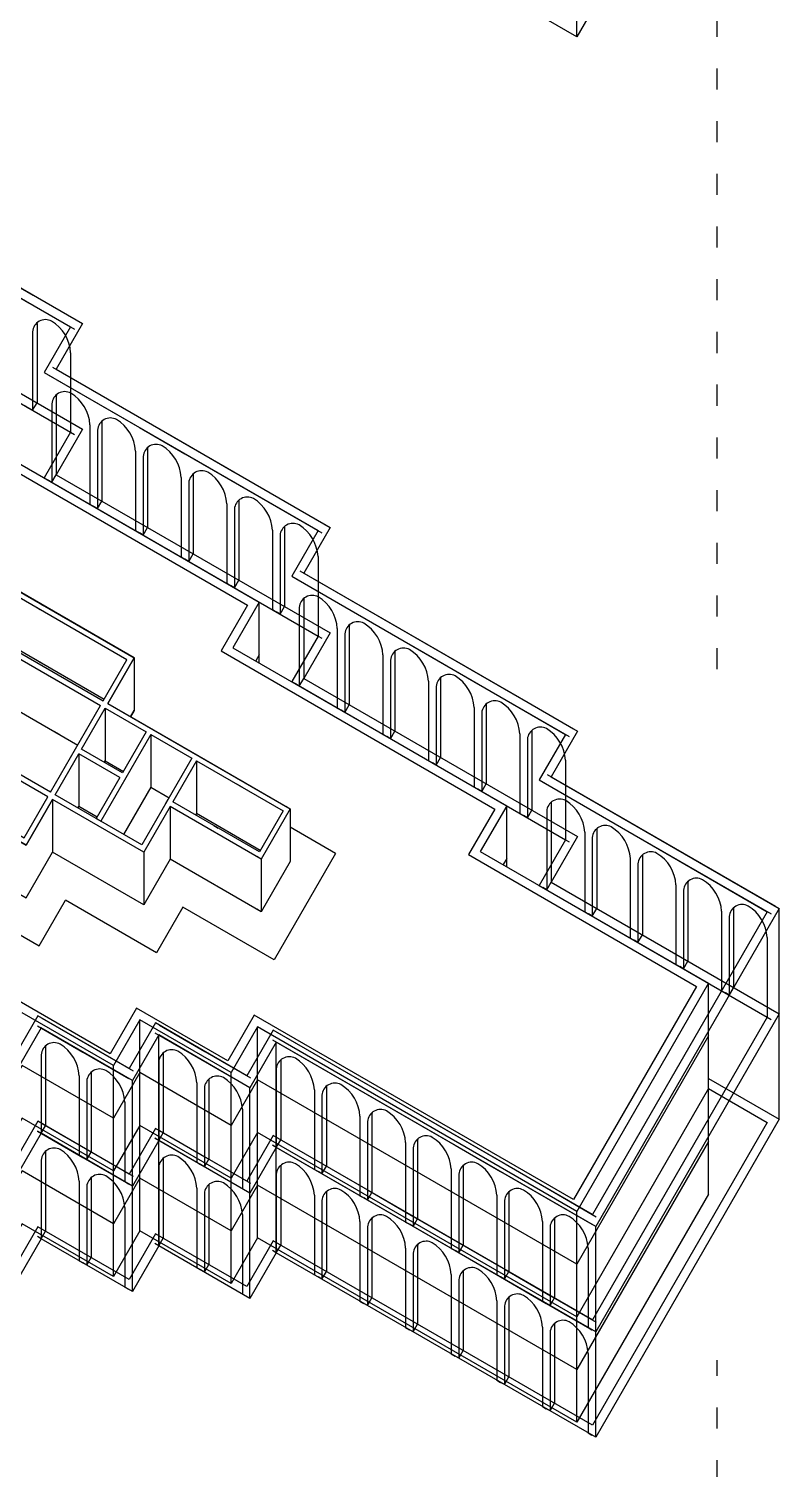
# Model space of a CAD drawing. Header units: metres. Extents: x 1950 to 2882, y 2050 to 2715.
# Drawn here: x 2695.8 to 2738.6, y 2235.5 to 2317.5 of the extents above; entities that cross this region are included whole.
import ezdxf

# ---------------------------------------------------------------- set-up
doc = ezdxf.new("R2010")
doc.units = ezdxf.units.M
doc.linetypes.add('ACAD_ISO03W100', pattern=[30, 12, -18])
for name, color, linetype in [('BACK 1', 250, 'Continuous'), ('BRICK WALLS', 250, 'Continuous'), ('CONTEXT', 250, 'Continuous'), ('OUTLINE', 250, 'Continuous'), ('PILARS', 250, 'Continuous')]:
    doc.layers.add(name, color=color, linetype=linetype)
doc.layers.add('DOUBLE SKIN FACADE', color=250, linetype='Continuous', transparency=0.5)
doc.layers.add('lineass', color=250, linetype='ACAD_ISO03W100', transparency=0.5)

msp = doc.modelspace()

# ---------------------------------------------------------------- linework, layer by layer
at = {"layer": 'BACK 1'}
for points in [[(2641.136, 2327.171), (2651.788, 2321.021), (2650.288, 2318.423), (2671.073, 2306.423), (2669.573, 2303.825), (2687.759, 2293.325), (2686.259, 2290.727), (2701.848, 2281.727), (2700.348, 2279.129), (2710.74, 2273.129), (2709.09, 2270.271), (2703.894, 2273.271), (2702.394, 2270.673), (2697.198, 2273.673), (2695.698, 2271.075), (2661.663, 2290.725), (2663.163, 2293.323), (2660.565, 2294.823)], [(2701.848, 2278.727), (2701.647, 2278.379)], [(2684.046, 2272.493), (2696.43, 2265.343), (2697.93, 2267.941)], [(2713.322, 2270.601), (2710.74, 2272.092)], [(2713.322, 2270.601), (2709.822, 2264.539), (2704.626, 2267.539)], [(2704.626, 2267.539), (2703.126, 2264.941), (2697.93, 2267.941)]]:
    msp.add_lwpolyline(points, dxfattribs=at)
at = {"layer": 'BRICK WALLS'}
for p, q in [((2701.848, 2281.727), (2701.848, 2278.727)), ((2700.198, 2278.869), (2700.198, 2275.869)), ((2702.796, 2277.369), (2702.796, 2274.369)), ((2698.698, 2276.271), (2698.698, 2273.271)), ((2697.198, 2273.673), (2697.198, 2270.673)), ((2702.394, 2270.673), (2702.394, 2267.673)), ((2709.09, 2270.271), (2709.09, 2267.271))]:
    msp.add_line(p, q, dxfattribs=at)
for points in [[(2700.348, 2279.129), (2701.848, 2281.727), (2691.196, 2287.877)], [(2689.546, 2285.019), (2699.938, 2279.019)], [(2700.139, 2279.367), (2691.306, 2284.467), (2691.255, 2284.379)], [(2689.546, 2282.019), (2698.639, 2276.769)], [(2697.088, 2274.083), (2686.696, 2280.083)], [(2697.088, 2274.083), (2699.938, 2279.019)], [(2698.848, 2276.531), (2700.198, 2278.869), (2702.536, 2277.519)], [(2700.348, 2279.129), (2705.544, 2276.129)], [(2701.647, 2278.379), (2701.848, 2278.727)], [(2685.046, 2277.225), (2695.698, 2271.075), (2697.198, 2273.673)], [(2702.796, 2277.369), (2705.134, 2276.019), (2702.284, 2271.083), (2697.348, 2273.933), (2698.698, 2276.271)], [(2702.796, 2277.369), (2699.946, 2272.433)], [(2702.536, 2277.519), (2701.186, 2275.181)], [(2701.036, 2274.921), (2698.698, 2276.271)], [(2701.186, 2275.181), (2698.848, 2276.531)], [(2700.147, 2275.781), (2700.198, 2275.869), (2701.237, 2275.269)], [(2705.544, 2276.129), (2710.74, 2273.129), (2709.09, 2270.271), (2703.894, 2273.271)], [(2705.394, 2275.869), (2710.33, 2273.019), (2708.98, 2270.681), (2704.044, 2273.531)], [(2705.394, 2275.869), (2704.044, 2273.531)], [(2705.394, 2275.869), (2705.394, 2272.869)], [(2701.036, 2274.921), (2699.686, 2272.583)], [(2685.046, 2274.225), (2695.698, 2268.075), (2697.198, 2270.673)], [(2702.796, 2274.369), (2701.245, 2271.683)], [(2702.796, 2274.369), (2703.835, 2273.769)], [(2703.894, 2273.271), (2702.394, 2270.673), (2697.198, 2273.673)], [(2698.647, 2273.183), (2698.698, 2273.271)], [(2699.737, 2272.671), (2698.698, 2273.271)], [(2703.894, 2273.271), (2703.894, 2270.271)], [(2710.74, 2273.129), (2710.74, 2270.129), (2709.09, 2267.271), (2703.894, 2270.271)], [(2705.394, 2272.869), (2705.343, 2272.781)], [(2709.031, 2270.769), (2705.394, 2272.869)], [(2703.894, 2270.271), (2702.394, 2267.673), (2697.198, 2270.673)]]:
    msp.add_lwpolyline(points, dxfattribs=at)
for points in [[(2700.088, 2279.279), (2701.438, 2281.617), (2691.306, 2287.467), (2689.956, 2285.129)], [(2696.938, 2273.823), (2686.806, 2279.673), (2685.456, 2277.335), (2695.588, 2271.485)]]:
    msp.add_lwpolyline(points, close=True, dxfattribs=at)
at = {"layer": 'CONTEXT'}
for points in [[(2734.552, 2330.065), (2727.052, 2317.074), (2708.865, 2327.574), (2707.365, 2324.976), (2702.169, 2327.976), (2700.669, 2325.378), (2695.473, 2328.378), (2693.973, 2325.78), (2652.404, 2349.78)], [(2727.052, 2317.074), (2727.052, 2320.074), (2727.052, 2323.074), (2727.052, 2326.074)]]:
    msp.add_lwpolyline(points, dxfattribs=at)
at = {"layer": 'DOUBLE SKIN FACADE'}
for p, q in [((2693.252, 2303.447), (2695.85, 2301.947)), ((2693.502, 2303.88), (2696.1, 2302.38)), ((2695.85, 2301.947), (2698.448, 2300.447)), ((2696.1, 2302.38), (2698.698, 2300.88)), ((2696.066, 2300.297), (2696.066, 2295.822)), ((2696.316, 2300.73), (2696.316, 2296.255)), ((2698.231, 2299.097), (2698.231, 2294.572)), ((2696.948, 2297.849), (2699.546, 2296.349)), ((2697.198, 2298.282), (2699.796, 2296.782)), ((2699.796, 2296.782), (2702.394, 2295.282)), ((2695.633, 2296.072), (2695.85, 2295.947)), ((2696.066, 2295.822), (2695.85, 2295.947)), ((2696.066, 2295.822), (2696.316, 2296.255)), ((2697.164, 2296.199), (2697.164, 2291.724)), ((2697.414, 2296.632), (2697.414, 2292.157)), ((2699.546, 2296.349), (2702.144, 2294.849)), ((2700.013, 2295.132), (2700.013, 2290.657)), ((2702.394, 2295.282), (2704.992, 2293.782)), ((2698.231, 2294.572), (2698.448, 2294.447)), ((2699.33, 2294.999), (2699.33, 2290.474)), ((2699.763, 2294.699), (2699.763, 2290.224)), ((2702.144, 2294.849), (2704.742, 2293.349)), ((2701.928, 2293.499), (2701.928, 2288.974)), ((2702.611, 2293.632), (2702.611, 2289.157)), ((2704.992, 2293.782), (2707.59, 2292.282)), ((2702.361, 2293.199), (2702.361, 2288.724)), ((2704.742, 2293.349), (2707.34, 2291.849)), ((2697.164, 2291.724), (2696.948, 2291.849)), ((2697.164, 2291.724), (2697.414, 2292.157)), ((2704.526, 2291.999), (2704.526, 2287.474)), ((2705.209, 2292.132), (2705.209, 2287.657)), ((2707.34, 2291.849), (2709.938, 2290.349)), ((2707.59, 2292.282), (2710.188, 2290.782)), ((2704.959, 2291.699), (2704.959, 2287.224)), ((2699.33, 2290.474), (2699.546, 2290.349)), ((2699.763, 2290.224), (2699.546, 2290.349)), ((2699.763, 2290.224), (2700.013, 2290.657)), ((2707.124, 2290.499), (2707.124, 2285.974)), ((2707.557, 2290.199), (2707.557, 2285.724)), ((2707.807, 2290.632), (2707.807, 2286.157)), ((2709.938, 2290.349), (2712.536, 2288.849)), ((2710.188, 2290.782), (2712.786, 2289.282)), ((2701.928, 2288.974), (2702.144, 2288.849)), ((2702.361, 2288.724), (2702.144, 2288.849)), ((2702.361, 2288.724), (2702.611, 2289.157)), ((2709.722, 2288.999), (2709.722, 2284.474)), ((2710.155, 2288.699), (2710.155, 2284.224)), ((2710.405, 2289.132), (2710.405, 2284.657)), ((2704.526, 2287.474), (2704.742, 2287.349)), ((2704.959, 2287.224), (2704.742, 2287.349)), ((2704.959, 2287.224), (2705.209, 2287.657)), ((2712.32, 2287.499), (2712.32, 2282.974)), ((2707.557, 2285.724), (2707.807, 2286.157)), ((2711.036, 2286.251), (2713.634, 2284.751)), ((2711.286, 2286.684), (2713.884, 2285.184)), ((2707.124, 2285.974), (2707.34, 2285.849)), ((2707.557, 2285.724), (2707.34, 2285.849)), ((2709.722, 2284.474), (2709.938, 2284.349)), ((2710.155, 2284.224), (2710.405, 2284.657)), ((2711.253, 2284.601), (2711.253, 2280.126)), ((2711.503, 2285.034), (2711.503, 2280.559)), ((2713.634, 2284.751), (2716.233, 2283.251)), ((2713.884, 2285.184), (2716.483, 2283.684)), ((2710.155, 2284.224), (2709.938, 2284.349)), ((2716.483, 2283.684), (2719.081, 2282.184)), ((2712.32, 2282.974), (2712.536, 2282.849)), ((2713.418, 2283.401), (2713.418, 2278.876)), ((2713.851, 2283.101), (2713.851, 2278.626)), ((2714.101, 2283.534), (2714.101, 2279.059)), ((2716.233, 2283.251), (2718.831, 2281.751)), ((2716.699, 2282.034), (2716.699, 2277.559)), ((2719.081, 2282.184), (2721.679, 2280.684)), ((2716.016, 2281.901), (2716.016, 2277.376)), ((2716.449, 2281.601), (2716.449, 2277.126)), ((2718.831, 2281.751), (2721.429, 2280.251)), ((2711.253, 2280.126), (2711.503, 2280.559)), ((2718.614, 2280.401), (2718.614, 2275.876)), ((2719.297, 2280.534), (2719.297, 2276.059)), ((2721.679, 2280.684), (2724.277, 2279.184)), ((2711.253, 2280.126), (2711.036, 2280.251)), ((2719.047, 2280.101), (2719.047, 2275.626)), ((2721.429, 2280.251), (2724.027, 2278.751)), ((2713.418, 2278.876), (2713.634, 2278.751)), ((2713.851, 2278.626), (2713.634, 2278.751)), ((2713.851, 2278.626), (2714.101, 2279.059)), ((2721.212, 2278.901), (2721.212, 2274.376)), ((2721.895, 2279.034), (2721.895, 2274.559)), ((2724.027, 2278.751), (2726.625, 2277.251)), ((2724.277, 2279.184), (2726.875, 2277.684)), ((2721.645, 2278.601), (2721.645, 2274.126)), ((2716.016, 2277.376), (2716.233, 2277.251)), ((2716.449, 2277.126), (2716.233, 2277.251)), ((2716.449, 2277.126), (2716.699, 2277.559)), ((2723.81, 2277.401), (2723.81, 2272.876)), ((2724.243, 2277.101), (2724.243, 2272.626)), ((2724.493, 2277.534), (2724.493, 2273.059)), ((2718.614, 2275.876), (2718.831, 2275.751)), ((2719.047, 2275.626), (2718.831, 2275.751)), ((2719.047, 2275.626), (2719.297, 2276.059)), ((2726.408, 2275.901), (2726.408, 2271.376)), ((2721.645, 2274.126), (2721.895, 2274.559)), ((2725.125, 2274.653), (2727.723, 2273.153)), ((2725.375, 2275.086), (2727.973, 2273.586)), ((2721.212, 2274.376), (2721.429, 2274.251)), ((2721.645, 2274.126), (2721.429, 2274.251)), ((2724.243, 2272.626), (2724.493, 2273.059)), ((2725.341, 2273.003), (2725.341, 2268.528)), ((2725.591, 2273.436), (2725.591, 2268.961)), ((2727.723, 2273.153), (2730.321, 2271.653)), ((2727.973, 2273.586), (2730.571, 2272.086)), ((2723.81, 2272.876), (2724.027, 2272.751)), ((2724.243, 2272.626), (2724.027, 2272.751)), ((2726.408, 2271.376), (2726.625, 2271.251)), ((2727.506, 2271.803), (2727.506, 2267.278)), ((2727.939, 2271.503), (2727.939, 2267.028)), ((2728.189, 2271.936), (2728.189, 2267.461)), ((2730.321, 2271.653), (2732.919, 2270.153)), ((2730.571, 2272.086), (2733.169, 2270.586)), ((2733.169, 2270.586), (2735.767, 2269.086)), ((2730.104, 2270.303), (2730.104, 2265.778)), ((2730.538, 2270.003), (2730.538, 2265.528)), ((2730.788, 2270.436), (2730.788, 2265.961)), ((2732.919, 2270.153), (2735.517, 2268.653)), ((2725.341, 2268.528), (2725.591, 2268.961)), ((2733.386, 2268.936), (2733.386, 2264.461)), ((2735.767, 2269.086), (2738.365, 2267.586)), ((2725.341, 2268.528), (2725.125, 2268.653)), ((2732.703, 2268.803), (2732.703, 2264.278)), ((2733.136, 2268.503), (2733.136, 2264.028)), ((2735.517, 2268.653), (2738.115, 2267.153)), ((2727.506, 2267.278), (2727.723, 2267.153)), ((2727.939, 2267.028), (2728.189, 2267.461)), ((2735.301, 2267.303), (2735.301, 2262.778)), ((2735.984, 2267.436), (2735.984, 2262.961)), ((2738.582, 2261.461), (2738.582, 2267.461)), ((2727.939, 2267.028), (2727.723, 2267.153)), ((2735.734, 2267.003), (2735.734, 2262.528)), ((2730.104, 2265.778), (2730.321, 2265.653)), ((2730.538, 2265.528), (2730.321, 2265.653)), ((2730.538, 2265.528), (2730.788, 2265.961)), ((2737.899, 2265.803), (2737.899, 2261.278)), ((2732.703, 2264.278), (2732.919, 2264.153)), ((2733.136, 2264.028), (2732.919, 2264.153)), ((2733.136, 2264.028), (2733.386, 2264.461)), ((2735.301, 2262.778), (2735.517, 2262.653)), ((2735.734, 2262.528), (2735.517, 2262.653)), ((2735.734, 2262.528), (2735.984, 2262.961)), ((2738.582, 2255.461), (2738.582, 2261.461)), ((2696.336, 2260.79), (2698.934, 2259.29)), ((2696.586, 2261.223), (2699.184, 2259.723)), ((2703.283, 2260.821), (2705.881, 2259.321)), ((2737.899, 2261.278), (2738.115, 2261.153)), ((2703.033, 2260.388), (2705.631, 2258.888)), ((2703.249, 2254.263), (2703.249, 2260.263)), ((2709.729, 2259.986), (2712.327, 2258.486)), ((2709.945, 2253.861), (2709.945, 2259.861)), ((2709.979, 2260.419), (2712.577, 2258.919)), ((2696.553, 2259.14), (2696.553, 2254.665)), ((2696.803, 2259.573), (2696.803, 2255.098)), ((2698.934, 2259.29), (2701.533, 2257.79)), ((2699.184, 2259.723), (2701.783, 2258.223)), ((2703.499, 2259.171), (2703.499, 2254.696)), ((2705.881, 2259.321), (2708.479, 2257.821)), ((2703.249, 2258.738), (2703.249, 2254.263)), ((2705.631, 2258.888), (2708.229, 2257.388)), ((2709.945, 2258.336), (2709.945, 2253.861)), ((2710.195, 2258.769), (2710.195, 2254.294)), ((2712.327, 2258.486), (2714.925, 2256.986)), ((2712.577, 2258.919), (2715.175, 2257.419)), ((2698.718, 2257.94), (2698.718, 2253.415)), ((2699.151, 2257.64), (2699.151, 2253.165)), ((2699.401, 2258.073), (2699.401, 2253.598)), ((2701.749, 2251.665), (2701.749, 2257.665)), ((2705.414, 2257.538), (2705.414, 2253.013)), ((2706.097, 2257.671), (2706.097, 2253.196)), ((2715.175, 2257.419), (2717.773, 2255.919)), ((2705.847, 2257.238), (2705.847, 2252.763)), ((2708.445, 2251.263), (2708.445, 2257.263)), ((2712.11, 2257.136), (2712.11, 2252.611)), ((2712.543, 2256.836), (2712.543, 2252.361)), ((2712.793, 2257.269), (2712.793, 2252.794)), ((2714.925, 2256.986), (2717.523, 2255.486)), ((2701.316, 2256.44), (2701.316, 2251.915)), ((2708.012, 2256.038), (2708.012, 2251.513)), ((2715.391, 2255.769), (2715.391, 2251.294)), ((2717.773, 2255.919), (2720.371, 2254.419)), ((2696.553, 2254.665), (2696.803, 2255.098)), ((2696.586, 2255.223), (2699.184, 2253.723)), ((2714.708, 2255.636), (2714.708, 2251.111)), ((2715.141, 2255.336), (2715.141, 2250.861)), ((2717.523, 2255.486), (2720.121, 2253.986)), ((2696.336, 2254.79), (2698.934, 2253.29)), ((2696.553, 2254.665), (2696.336, 2254.79)), ((2703.033, 2254.388), (2705.631, 2252.888)), ((2703.249, 2254.263), (2703.033, 2254.388)), ((2703.249, 2254.263), (2703.499, 2254.696)), ((2703.249, 2248.263), (2703.249, 2254.263)), ((2703.283, 2254.821), (2705.881, 2253.321)), ((2709.945, 2253.861), (2710.195, 2254.294)), ((2709.979, 2254.419), (2712.577, 2252.919)), ((2717.306, 2254.136), (2717.306, 2249.611)), ((2717.989, 2254.269), (2717.989, 2249.794)), ((2720.371, 2254.419), (2722.969, 2252.919)), ((2696.803, 2253.573), (2696.803, 2249.098)), ((2698.718, 2253.415), (2698.934, 2253.29)), ((2698.934, 2253.29), (2701.533, 2251.79)), ((2699.151, 2253.165), (2698.934, 2253.29)), ((2699.151, 2253.165), (2699.401, 2253.598)), ((2699.184, 2253.723), (2701.783, 2252.223)), ((2705.881, 2253.321), (2708.479, 2251.821)), ((2709.729, 2253.986), (2712.327, 2252.486)), ((2709.945, 2253.861), (2709.729, 2253.986)), ((2709.945, 2247.861), (2709.945, 2253.861)), ((2717.739, 2253.836), (2717.739, 2249.361)), ((2720.121, 2253.986), (2722.719, 2252.486)), ((2696.553, 2253.14), (2696.553, 2248.665)), ((2703.249, 2252.738), (2703.249, 2248.263)), ((2703.499, 2253.171), (2703.499, 2248.696)), ((2705.414, 2253.013), (2705.631, 2252.888)), ((2705.631, 2252.888), (2708.229, 2251.388)), ((2705.847, 2252.763), (2705.631, 2252.888)), ((2705.847, 2252.763), (2706.097, 2253.196)), ((2710.195, 2252.769), (2710.195, 2248.294)), ((2712.11, 2252.611), (2712.327, 2252.486)), ((2712.327, 2252.486), (2714.925, 2250.986)), ((2712.543, 2252.361), (2712.327, 2252.486)), ((2712.543, 2252.361), (2712.793, 2252.794)), ((2712.577, 2252.919), (2715.175, 2251.419)), ((2719.904, 2252.636), (2719.904, 2248.111)), ((2720.588, 2252.769), (2720.588, 2248.294)), ((2722.719, 2252.486), (2725.317, 2250.986)), ((2722.969, 2252.919), (2725.567, 2251.419)), ((2698.718, 2251.94), (2698.718, 2247.415)), ((2699.151, 2251.64), (2699.151, 2247.165)), ((2699.401, 2252.073), (2699.401, 2247.598)), ((2701.316, 2251.915), (2701.533, 2251.79)), ((2701.749, 2245.665), (2701.749, 2251.665)), ((2706.097, 2251.671), (2706.097, 2247.196)), ((2709.945, 2252.336), (2709.945, 2247.861)), ((2720.338, 2252.336), (2720.338, 2247.861)), ((2705.414, 2251.538), (2705.414, 2247.013)), ((2705.847, 2251.238), (2705.847, 2246.763)), ((2708.012, 2251.513), (2708.229, 2251.388)), ((2708.445, 2245.263), (2708.445, 2251.263)), ((2712.11, 2251.136), (2712.11, 2246.611)), ((2712.543, 2250.836), (2712.543, 2246.361)), ((2712.793, 2251.269), (2712.793, 2246.794)), ((2714.708, 2251.111), (2714.925, 2250.986)), ((2714.925, 2250.986), (2717.523, 2249.486)), ((2715.141, 2250.861), (2714.925, 2250.986)), ((2715.141, 2250.861), (2715.391, 2251.294)), ((2715.175, 2251.419), (2717.773, 2249.919)), ((2722.503, 2251.136), (2722.503, 2246.611)), ((2722.936, 2250.836), (2722.936, 2246.361)), ((2723.186, 2251.269), (2723.186, 2246.794)), ((2725.317, 2250.986), (2727.915, 2249.486)), ((2725.567, 2251.419), (2728.165, 2249.919)), ((2701.316, 2250.44), (2701.316, 2245.915)), ((2708.012, 2250.038), (2708.012, 2245.513)), ((2714.708, 2249.636), (2714.708, 2245.111)), ((2715.141, 2249.336), (2715.141, 2244.861)), ((2715.391, 2249.769), (2715.391, 2245.294)), ((2717.306, 2249.611), (2717.523, 2249.486)), ((2717.523, 2249.486), (2720.121, 2247.986)), ((2717.739, 2249.361), (2717.523, 2249.486)), ((2717.739, 2249.361), (2717.989, 2249.794)), ((2717.773, 2249.919), (2720.371, 2248.419)), ((2725.101, 2249.636), (2725.101, 2245.111)), ((2725.534, 2249.336), (2725.534, 2244.861)), ((2725.784, 2249.769), (2725.784, 2245.294)), ((2728.132, 2243.361), (2728.132, 2249.361)), ((2696.553, 2248.665), (2696.336, 2248.79)), ((2696.553, 2248.665), (2696.803, 2249.098)), ((2703.249, 2248.263), (2703.033, 2248.388)), ((2703.249, 2248.263), (2703.499, 2248.696)), ((2720.371, 2248.419), (2722.969, 2246.919)), ((2699.151, 2247.165), (2699.401, 2247.598)), ((2709.945, 2247.861), (2709.729, 2247.986)), ((2709.945, 2247.861), (2710.195, 2248.294)), ((2717.306, 2248.136), (2717.306, 2243.611)), ((2717.739, 2247.836), (2717.739, 2243.361)), ((2717.989, 2248.269), (2717.989, 2243.794)), ((2719.904, 2248.111), (2720.121, 2247.986)), ((2720.121, 2247.986), (2722.719, 2246.486)), ((2720.338, 2247.861), (2720.121, 2247.986)), ((2720.338, 2247.861), (2720.588, 2248.294)), ((2727.699, 2248.136), (2727.699, 2243.611)), ((2698.718, 2247.415), (2698.934, 2247.29)), ((2699.151, 2247.165), (2698.934, 2247.29)), ((2705.414, 2247.013), (2705.631, 2246.888)), ((2705.847, 2246.763), (2705.631, 2246.888)), ((2705.847, 2246.763), (2706.097, 2247.196)), ((2712.543, 2246.361), (2712.793, 2246.794)), ((2720.588, 2246.769), (2720.588, 2242.294)), ((2722.936, 2246.361), (2723.186, 2246.794)), ((2722.969, 2246.919), (2725.567, 2245.419)), ((2701.316, 2245.915), (2701.533, 2245.79)), ((2712.11, 2246.611), (2712.327, 2246.486)), ((2712.543, 2246.361), (2712.327, 2246.486)), ((2719.904, 2246.636), (2719.904, 2242.111)), ((2720.338, 2246.336), (2720.338, 2241.861)), ((2722.503, 2246.611), (2722.719, 2246.486)), ((2722.719, 2246.486), (2725.317, 2244.986)), ((2722.936, 2246.361), (2722.719, 2246.486)), ((2708.012, 2245.513), (2708.229, 2245.388)), ((2714.708, 2245.111), (2714.925, 2244.986)), ((2715.141, 2244.861), (2715.391, 2245.294)), ((2722.503, 2245.136), (2722.503, 2240.611)), ((2723.186, 2245.269), (2723.186, 2240.794)), ((2725.101, 2245.111), (2725.317, 2244.986)), ((2725.534, 2244.861), (2725.784, 2245.294)), ((2725.567, 2245.419), (2728.165, 2243.919)), ((2715.141, 2244.861), (2714.925, 2244.986)), ((2722.936, 2244.836), (2722.936, 2240.361)), ((2725.317, 2244.986), (2727.915, 2243.486)), ((2725.534, 2244.861), (2725.317, 2244.986)), ((2717.306, 2243.611), (2717.523, 2243.486)), ((2717.739, 2243.361), (2717.523, 2243.486)), ((2717.739, 2243.361), (2717.989, 2243.794)), ((2725.101, 2243.636), (2725.101, 2239.111)), ((2725.784, 2243.769), (2725.784, 2239.294)), ((2727.699, 2243.611), (2727.915, 2243.486)), ((2725.534, 2243.336), (2725.534, 2238.861)), ((2728.132, 2237.361), (2728.132, 2243.361)), ((2719.904, 2242.111), (2720.121, 2241.986)), ((2720.338, 2241.861), (2720.121, 2241.986)), ((2720.338, 2241.861), (2720.588, 2242.294)), ((2727.699, 2242.136), (2727.699, 2237.611)), ((2722.503, 2240.611), (2722.719, 2240.486)), ((2722.936, 2240.361), (2722.719, 2240.486)), ((2722.936, 2240.361), (2723.186, 2240.794)), ((2725.534, 2238.861), (2725.784, 2239.294)), ((2725.101, 2239.111), (2725.317, 2238.986)), ((2725.534, 2238.861), (2725.317, 2238.986)), ((2727.699, 2237.611), (2727.915, 2237.486))]:
    msp.add_line(p, q, dxfattribs=at)
for points in [[(2680.045, 2311.072), (2698.231, 2300.572), (2696.731, 2297.974), (2712.32, 2288.974), (2710.82, 2286.376), (2726.408, 2277.376), (2724.908, 2274.778), (2737.899, 2267.278), (2727.949, 2250.044), (2709.762, 2260.544), (2708.262, 2257.946), (2703.066, 2260.946), (2701.566, 2258.348), (2696.37, 2261.348), (2694.87, 2258.75)], [(2680.728, 2311.255), (2698.914, 2300.755), (2697.414, 2298.157), (2713.003, 2289.157), (2711.503, 2286.559), (2727.091, 2277.559), (2725.591, 2274.961), (2738.582, 2267.461), (2728.132, 2249.361), (2709.945, 2259.861), (2708.445, 2257.263), (2703.249, 2260.263), (2701.749, 2257.665), (2696.553, 2260.665), (2695.053, 2258.067)], [(2680.728, 2308.719), (2682.228, 2307.853), (2680.728, 2305.255), (2698.914, 2294.755), (2697.414, 2292.157), (2713.003, 2283.157), (2711.503, 2280.559), (2727.091, 2271.559), (2725.591, 2268.961), (2738.582, 2261.461), (2728.132, 2243.361), (2709.945, 2253.861), (2708.445, 2251.263), (2703.249, 2254.263), (2701.749, 2251.665), (2696.553, 2254.665), (2695.053, 2252.067), (2648.374, 2279.017), (2649.874, 2281.615), (2647.276, 2283.115), (2649.874, 2287.615)], [(2680.728, 2308.142), (2681.545, 2307.67), (2680.045, 2305.072), (2698.231, 2294.572), (2696.731, 2291.974), (2712.32, 2282.974), (2710.82, 2280.376), (2726.408, 2271.376), (2724.908, 2268.778), (2737.899, 2261.278), (2727.949, 2244.044), (2709.762, 2254.544), (2708.262, 2251.946), (2703.066, 2254.946), (2701.566, 2252.348), (2696.37, 2255.348), (2694.87, 2252.75), (2649.057, 2279.2), (2650.557, 2281.798), (2647.959, 2283.298), (2650.959, 2288.494), (2648.361, 2289.994), (2649.861, 2292.592)], [(2680.045, 2305.072), (2698.231, 2294.572), (2696.731, 2291.974), (2712.32, 2282.974), (2710.82, 2280.376), (2726.408, 2271.376), (2724.908, 2268.778), (2737.899, 2261.278), (2727.949, 2244.044), (2709.762, 2254.544), (2708.262, 2251.946), (2703.066, 2254.946), (2701.566, 2252.348), (2696.37, 2255.348), (2694.87, 2252.75)], [(2680.728, 2305.255), (2698.914, 2294.755), (2697.414, 2292.157), (2713.003, 2283.157), (2711.503, 2280.559), (2727.091, 2271.559), (2725.591, 2268.961), (2738.582, 2261.461), (2728.132, 2243.361), (2709.945, 2253.861), (2708.445, 2251.263), (2703.249, 2254.263), (2701.749, 2251.665), (2696.553, 2254.665), (2695.053, 2252.067)], [(2734.552, 2257.21), (2737.899, 2255.278), (2727.949, 2238.044), (2709.762, 2248.544), (2708.262, 2245.946), (2703.066, 2248.946), (2701.566, 2246.348), (2696.37, 2249.348), (2694.87, 2246.75), (2649.057, 2273.2), (2650.557, 2275.798), (2647.959, 2277.298), (2650.959, 2282.494), (2648.361, 2283.994), (2649.861, 2286.592)], [(2734.552, 2257.787), (2738.582, 2255.461), (2728.132, 2237.361), (2709.945, 2247.861), (2708.445, 2245.263), (2703.249, 2248.263), (2701.749, 2245.665), (2696.553, 2248.665), (2695.053, 2246.067), (2648.374, 2273.017), (2649.874, 2275.615), (2647.276, 2277.115), (2649.874, 2281.615)]]:
    msp.add_lwpolyline(points, dxfattribs=at)
for centre, radius, start, end in [((2696.802, 2300.246), 0.738, 62.00218, 175.99319), ((2697.052, 2300.679), 0.738, 169.80303, 175.99319), ((2695.983, 2298.97), 2.252, 3.22633, 58.81962), ((2697.901, 2296.147), 0.738, 62.00218, 175.99319), ((2698.151, 2296.58), 0.738, 169.80303, 175.99319), ((2697.081, 2294.872), 2.252, 3.22633, 58.81962), ((2700.499, 2294.647), 0.738, 62.00218, 175.99319), ((2700.749, 2295.08), 0.738, 169.80303, 175.99319), ((2699.679, 2293.372), 2.252, 3.22633, 58.81962), ((2703.097, 2293.147), 0.738, 62.00218, 175.99319), ((2703.347, 2293.58), 0.738, 169.80303, 175.99319), ((2702.277, 2291.872), 2.252, 3.22633, 58.81962), ((2705.695, 2291.647), 0.738, 62.00218, 175.99319), ((2705.945, 2292.08), 0.738, 169.80303, 175.99319), ((2704.875, 2290.372), 2.252, 3.22633, 58.81962), ((2708.293, 2290.147), 0.738, 62.00218, 175.99319), ((2708.543, 2290.58), 0.738, 169.80303, 175.99319), ((2707.473, 2288.872), 2.252, 3.22633, 58.81962), ((2710.891, 2288.647), 0.738, 62.00218, 175.99319), ((2711.141, 2289.08), 0.738, 169.80303, 175.99319), ((2710.071, 2287.372), 2.252, 3.22633, 58.81962), ((2711.989, 2284.549), 0.738, 62.00218, 175.99319), ((2712.239, 2284.982), 0.738, 169.80303, 175.99319), ((2711.169, 2283.274), 2.252, 3.22633, 58.81962), ((2714.587, 2283.049), 0.738, 62.00218, 175.99319), ((2714.837, 2283.482), 0.738, 169.80303, 175.99319), ((2713.768, 2281.774), 2.252, 3.22633, 58.81962), ((2717.185, 2281.549), 0.738, 62.00218, 175.99319), ((2717.435, 2281.982), 0.738, 169.80303, 175.99319), ((2716.366, 2280.274), 2.252, 3.22633, 58.81962), ((2719.783, 2280.049), 0.738, 62.00218, 175.99319), ((2720.033, 2280.482), 0.738, 169.80303, 175.99319), ((2718.964, 2278.774), 2.252, 3.22633, 58.81962), ((2722.381, 2278.549), 0.738, 62.00218, 175.99319), ((2722.631, 2278.982), 0.738, 169.80303, 175.99319), ((2721.562, 2277.274), 2.252, 3.22633, 58.81962), ((2724.979, 2277.049), 0.738, 62.00218, 175.99319), ((2725.229, 2277.482), 0.738, 169.80303, 175.99319), ((2724.16, 2275.774), 2.252, 3.22633, 58.81962), ((2726.077, 2272.951), 0.738, 62.00218, 175.99319), ((2726.327, 2273.384), 0.738, 169.80303, 175.99319), ((2725.258, 2271.676), 2.252, 3.22633, 58.81962), ((2728.676, 2271.451), 0.738, 62.00218, 175.99319), ((2727.856, 2270.176), 2.252, 3.22633, 58.81962), ((2728.926, 2271.884), 0.738, 169.80303, 175.99319), ((2731.274, 2269.951), 0.738, 62.00218, 175.99319), ((2731.524, 2270.384), 0.738, 169.80303, 175.99319), ((2730.454, 2268.676), 2.252, 3.22633, 58.81962), ((2733.872, 2268.451), 0.738, 62.00218, 175.99319), ((2734.122, 2268.884), 0.738, 169.80303, 175.99319), ((2733.052, 2267.176), 2.252, 3.22633, 58.81962), ((2736.47, 2266.951), 0.738, 62.00218, 175.99319), ((2736.72, 2267.384), 0.738, 169.80303, 175.99319), ((2735.65, 2265.676), 2.252, 3.22633, 58.81962), ((2697.289, 2259.088), 0.738, 62.00218, 175.99319), ((2697.539, 2259.521), 0.738, 169.80303, 175.99319), ((2696.469, 2257.813), 2.252, 3.22633, 58.81962), ((2703.985, 2258.686), 0.738, 62.00218, 175.99319), ((2704.235, 2259.119), 0.738, 169.80303, 175.99319), ((2703.166, 2257.411), 2.252, 3.22633, 58.81962), ((2710.681, 2258.284), 0.738, 62.00218, 175.99319), ((2699.887, 2257.588), 0.738, 62.00218, 175.99319), ((2700.137, 2258.021), 0.738, 169.80303, 175.99319), ((2699.068, 2256.313), 2.252, 3.22633, 58.81962), ((2710.931, 2258.717), 0.738, 169.80303, 175.99319), ((2709.862, 2257.009), 2.252, 3.22633, 58.81962), ((2706.583, 2257.186), 0.738, 62.00218, 175.99319), ((2706.833, 2257.619), 0.738, 169.80303, 175.99319), ((2705.764, 2255.911), 2.252, 3.22633, 58.81962), ((2713.279, 2256.784), 0.738, 62.00218, 175.99319), ((2713.529, 2257.217), 0.738, 169.80303, 175.99319), ((2712.46, 2255.509), 2.252, 3.22633, 58.81962), ((2715.877, 2255.284), 0.738, 62.00218, 175.99319), ((2716.127, 2255.717), 0.738, 169.80303, 175.99319), ((2715.058, 2254.009), 2.252, 3.22633, 58.81962), ((2718.476, 2253.784), 0.738, 62.00218, 175.99319), ((2718.726, 2254.217), 0.738, 169.80303, 175.99319), ((2717.656, 2252.509), 2.252, 3.22633, 58.81962), ((2697.289, 2253.088), 0.738, 62.00218, 175.99319), ((2697.539, 2253.521), 0.738, 169.80303, 175.99319), ((2696.469, 2251.813), 2.252, 3.22633, 58.81962), ((2703.985, 2252.686), 0.738, 62.00218, 175.99319), ((2704.235, 2253.119), 0.738, 169.80303, 175.99319), ((2703.166, 2251.411), 2.252, 3.22633, 58.81962), ((2710.681, 2252.284), 0.738, 62.00218, 175.99319), ((2710.931, 2252.717), 0.738, 169.80303, 175.99319), ((2709.862, 2251.009), 2.252, 3.22633, 58.81962), ((2721.074, 2252.284), 0.738, 62.00218, 175.99319), ((2721.324, 2252.717), 0.738, 169.80303, 175.99319), ((2720.254, 2251.009), 2.252, 3.22633, 58.81962), ((2699.887, 2251.588), 0.738, 62.00218, 175.99319), ((2700.137, 2252.021), 0.738, 169.80303, 175.99319), ((2699.068, 2250.313), 2.252, 3.22633, 58.81962), ((2706.583, 2251.186), 0.738, 62.00218, 175.99319), ((2706.833, 2251.619), 0.738, 169.80303, 175.99319), ((2705.764, 2249.911), 2.252, 3.22633, 58.81962), ((2713.279, 2250.784), 0.738, 62.00218, 175.99319), ((2713.529, 2251.217), 0.738, 169.80303, 175.99319), ((2712.46, 2249.509), 2.252, 3.22633, 58.81962), ((2723.672, 2250.784), 0.738, 62.00218, 175.99319), ((2723.922, 2251.217), 0.738, 169.80303, 175.99319), ((2722.852, 2249.509), 2.252, 3.22633, 58.81962), ((2715.877, 2249.284), 0.738, 62.00218, 175.99319), ((2726.27, 2249.284), 0.738, 62.00218, 175.99319), ((2716.127, 2249.717), 0.738, 169.80303, 175.99319), ((2715.058, 2248.009), 2.252, 3.22633, 58.81962), ((2726.52, 2249.717), 0.738, 169.80303, 175.99319), ((2725.45, 2248.009), 2.252, 3.22633, 58.81962), ((2718.476, 2247.784), 0.738, 62.00218, 175.99319), ((2718.726, 2248.217), 0.738, 169.80303, 175.99319), ((2717.656, 2246.509), 2.252, 3.22633, 58.81962), ((2721.074, 2246.284), 0.738, 62.00218, 175.99319), ((2721.324, 2246.717), 0.738, 169.80303, 175.99319), ((2720.254, 2245.009), 2.252, 3.22633, 58.81962), ((2723.672, 2244.784), 0.738, 62.00218, 175.99319), ((2723.922, 2245.217), 0.738, 169.80303, 175.99319), ((2722.852, 2243.509), 2.252, 3.22633, 58.81962), ((2726.27, 2243.284), 0.738, 62.00218, 175.99319), ((2726.52, 2243.717), 0.738, 169.80303, 175.99319), ((2725.45, 2242.009), 2.252, 3.22633, 58.81962)]:
    msp.add_arc(centre, radius, start, end, dxfattribs=at)
at = {"layer": 'lineass', "ltscale": 0.1}
for p, q in [((2735.047, 2281.084), (2735.047, 2320.978)), ((2735.047, 2201.864), (2735.047, 2241.759))]:
    msp.add_line(p, q, dxfattribs=at)
at = {"layer": 'OUTLINE'}
for points in [[(2692.713, 2293.724), (2708.301, 2284.724), (2706.801, 2282.126), (2722.39, 2273.126), (2720.89, 2270.528), (2733.88, 2263.028), (2726.872, 2250.889), (2708.685, 2261.389), (2707.185, 2258.791), (2701.989, 2261.791), (2700.489, 2259.193), (2695.293, 2262.193)], [(2693.385, 2293.904), (2708.973, 2284.904), (2707.473, 2282.306), (2723.062, 2273.306), (2721.562, 2270.708), (2734.552, 2263.208), (2727.052, 2250.217), (2708.865, 2260.717), (2707.365, 2258.119), (2702.169, 2261.119), (2700.669, 2258.521), (2695.473, 2261.521)], [(2708.973, 2281.44), (2708.973, 2281.904), (2708.973, 2284.904)], [(2708.973, 2281.904), (2708.772, 2281.556)], [(2734.552, 2260.208), (2727.052, 2247.217), (2708.865, 2257.717), (2707.365, 2255.119), (2702.169, 2258.119), (2700.669, 2255.521), (2695.473, 2258.521), (2693.973, 2255.923), (2652.404, 2279.923)], [(2734.552, 2257.208), (2727.052, 2244.217), (2708.865, 2254.717), (2707.365, 2252.119), (2702.169, 2255.119), (2700.669, 2252.521), (2695.473, 2255.521), (2693.973, 2252.923), (2652.404, 2276.923)], [(2734.552, 2254.208), (2727.052, 2241.217), (2708.865, 2251.717), (2707.365, 2249.119), (2702.169, 2252.119), (2700.669, 2249.521), (2695.473, 2252.521), (2693.973, 2249.923), (2652.404, 2273.923)], [(2723.062, 2269.842), (2723.062, 2270.306), (2723.062, 2273.306)], [(2734.552, 2251.208), (2727.052, 2238.217), (2708.865, 2248.717), (2707.365, 2246.119), (2702.169, 2249.119), (2700.669, 2246.521), (2695.473, 2249.521), (2693.973, 2246.923), (2652.404, 2270.923)], [(2723.062, 2270.306), (2722.861, 2269.958)], [(2734.552, 2251.208), (2734.552, 2254.208), (2734.552, 2257.208), (2734.552, 2260.208), (2734.552, 2263.208)], [(2702.169, 2249.119), (2702.169, 2252.119), (2702.169, 2255.119), (2702.169, 2258.119), (2702.169, 2261.119)], [(2708.865, 2248.717), (2708.865, 2251.717), (2708.865, 2254.717), (2708.865, 2257.717), (2708.865, 2260.717)], [(2700.669, 2246.521), (2700.669, 2249.521), (2700.669, 2252.521), (2700.669, 2255.521), (2700.669, 2258.521)], [(2707.365, 2246.119), (2707.365, 2249.119), (2707.365, 2252.119), (2707.365, 2255.119), (2707.365, 2258.119)], [(2727.052, 2238.217), (2727.052, 2241.217), (2727.052, 2244.217), (2727.052, 2247.217), (2727.052, 2250.217)]]:
    msp.add_lwpolyline(points, dxfattribs=at)
at = {"layer": 'PILARS'}
for points in [[(2696.502, 2284.467), (2696.242, 2284.617)], [(2696.392, 2284.877), (2696.652, 2284.727)], [(2699.1, 2282.967), (2698.84, 2283.117)], [(2698.99, 2283.377), (2699.25, 2283.227)], [(2696.502, 2281.467), (2696.242, 2281.617)], [(2701.588, 2281.877), (2701.848, 2281.727), (2701.698, 2281.467)], [(2697.6, 2280.369), (2697.34, 2280.519)], [(2697.49, 2280.779), (2697.75, 2280.629)], [(2699.1, 2279.967), (2698.84, 2280.117)], [(2701.848, 2278.727), (2701.698, 2278.467)], [(2697.6, 2277.369), (2697.34, 2277.519)], [(2702.686, 2277.779), (2702.946, 2277.629)], [(2698.438, 2276.421), (2698.588, 2276.681)], [(2705.284, 2276.279), (2705.544, 2276.129)], [(2701.446, 2275.031), (2701.296, 2274.771)], [(2707.882, 2274.779), (2708.142, 2274.629)], [(2707.992, 2274.369), (2707.732, 2274.519)], [(2703.634, 2273.421), (2703.784, 2273.681)], [(2710.48, 2273.279), (2710.74, 2273.129), (2710.59, 2272.869)], [(2699.796, 2272.173), (2699.536, 2272.323)], [(2699.686, 2272.583), (2699.946, 2272.433)], [(2706.382, 2272.181), (2706.642, 2272.031)], [(2701.446, 2272.031), (2701.296, 2271.771)], [(2706.492, 2271.771), (2706.232, 2271.921)], [(2707.992, 2271.369), (2707.732, 2271.519)], [(2702.544, 2270.933), (2702.394, 2270.673), (2702.134, 2270.823)], [(2709.24, 2270.531), (2709.09, 2270.271), (2708.83, 2270.421)], [(2710.74, 2270.129), (2710.59, 2269.869)], [(2699.796, 2269.173), (2699.536, 2269.323)], [(2706.492, 2268.771), (2706.232, 2268.921)], [(2702.544, 2267.933), (2702.394, 2267.673), (2702.134, 2267.823)], [(2709.24, 2267.531), (2709.09, 2267.271), (2708.83, 2267.421)]]:
    msp.add_lwpolyline(points, dxfattribs=at)

doc.saveas('drawing.dxf')
